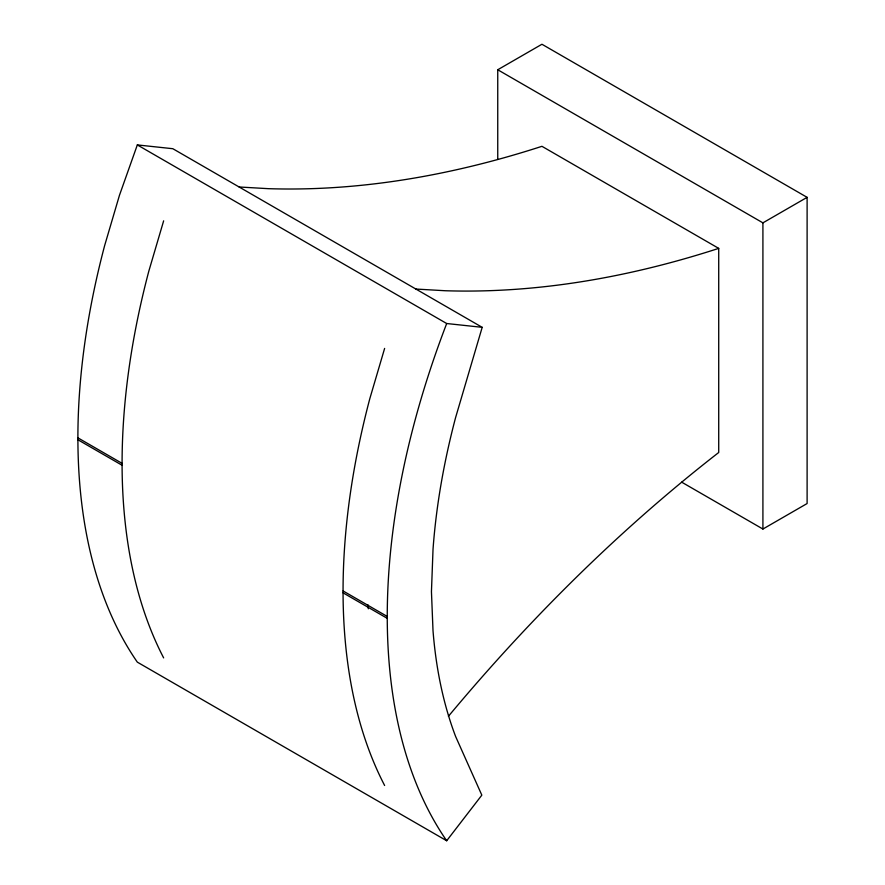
<?xml version="1.0" encoding="UTF-8"?>
<svg xmlns="http://www.w3.org/2000/svg" width="885" height="885" viewBox="0 0 885 885"><rect width="100%" height="100%" fill="white"/><g stroke="black" fill="none" stroke-linecap="round" stroke-linejoin="round"><path stroke-width="1.33" d="M163.648 220.83L148.835 271.098A638.76 368.791 -60 0 0 122.086 463.364L122.086 465.256A638.915 368.879 -60 0 0 163.648 657.898M384.621 348.413L369.808 398.681A638.76 368.791 -60 0 0 343.059 590.937L343.059 592.828A638.915 368.879 -60 0 0 384.621 785.482M482.192 327.328L455.62 417.488A576.201 332.672 -60 0 0 433.019 549.408L431.449 591.678L433.008 630.618A576.367 332.771 -60 0 0 455.62 736.486L481.827 795.15L446.693 840.75L137.33 662.146A638.881 368.857 -60 0 1 77.902 439.734L77.891 437.843A638.76 368.791 -60 0 1 104.64 245.587L119.453 195.32L137.33 144.919L172.829 148.713L482.192 327.328L446.693 323.523L137.33 144.919M497.746 159.411L497.746 69.76L541.941 44.25L807.109 197.344L807.109 503.532L762.914 529.042L681.682 482.159M497.746 69.76L762.914 222.854L807.109 197.344M239.116 186.989L268.387 188.671A1531.26 884.082 -60 0 0 541.941 146.313L718.72 248.375L718.72 452.5A1255.793 725.036 -60 0 0 448.396 716.308M415.895 289.052L445.166 290.734A1531.26 884.082 -60 0 0 718.72 248.375M77.891 437.843L122.086 463.364M343.059 590.937L387.254 616.458L387.254 618.35A638.881 368.857 -60 0 0 446.693 840.761M77.891 439.745L122.086 465.256M343.059 592.828L387.254 618.35M762.914 222.854L762.914 529.042M387.254 616.458A638.76 368.791 -60 0 1 446.693 323.523M368.304 608.792A576.367 332.771 -60 0 1 367.85 604.709"/></g></svg>
